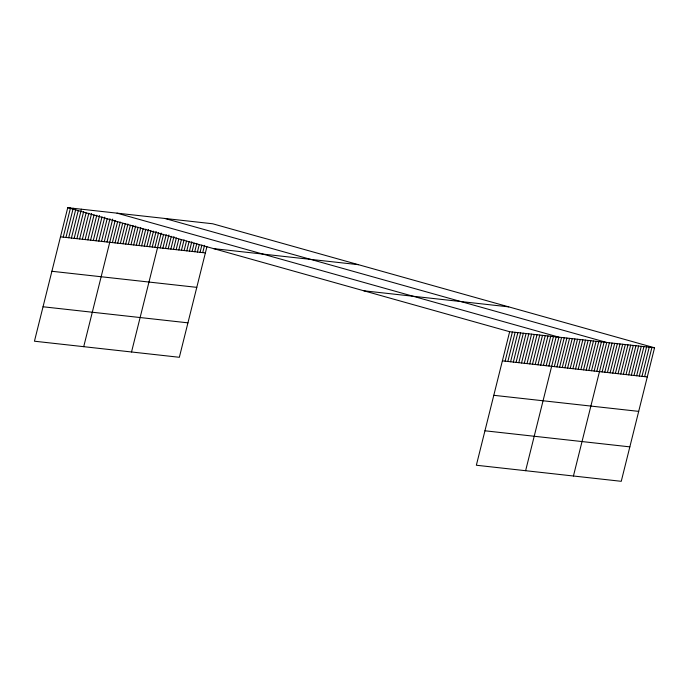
<?xml version="1.0" encoding="UTF-8"?>
<svg xmlns="http://www.w3.org/2000/svg" width="689" height="689" viewBox="0 0 689 689"><rect width="100%" height="100%" fill="white"/><g stroke="black" fill="none" stroke-linecap="round" stroke-linejoin="round"><path stroke-width="1.03" d="M654.55 347.79L509.653 331.71L476.357 465.239L621.254 481.31L654.55 347.79L212.643 223.761L67.746 207.69L34.45 341.21L179.347 357.29L206.933 246.662M63.216 237.137L70.476 207.992M65.946 237.438L73.215 208.293M68.685 237.739L75.695 209.637M71.423 238.049L78.167 210.98M74.162 238.351L81.423 209.206M76.901 238.652L83.645 211.592M79.631 238.954L86.125 212.935M82.37 239.264L88.855 213.237M85.109 239.565L91.594 213.538M87.847 239.867L94.074 214.89M90.586 240.168L96.813 215.192M93.316 240.478L99.552 215.493M96.055 240.78L102.024 216.837M98.794 241.081L104.762 217.138M101.533 241.383L107.243 218.491M104.272 241.693L109.973 218.792M107.002 241.994L112.712 219.093M83.713 346.679L115.192 220.437M112.402 242.588L117.586 221.772M115.054 242.89L120.248 222.065M117.707 243.183L122.642 223.408M120.368 243.475L125.295 223.701M123.021 243.768L127.956 223.994M125.682 244.07L130.35 225.329M128.335 244.362L133.011 225.622M130.996 244.655L135.664 225.923M133.649 244.948L138.058 227.258M136.31 245.241L140.72 227.551M138.963 245.542L143.114 228.886M141.615 245.835L145.775 229.179M144.277 246.128L148.428 229.471M146.929 246.421L150.822 230.806M149.591 246.722L153.483 231.108M152.243 247.015L156.136 231.401M154.904 247.308L158.539 232.736M131.53 351.984L161.192 233.028M160.218 247.894L163.586 234.363M162.871 248.195L166.247 234.656M165.524 248.488L168.9 234.958M168.185 248.781L171.303 236.293M170.838 249.073L173.955 236.585M173.499 249.375L176.35 237.92M176.151 249.668L178.752 239.255M178.813 249.961L181.405 239.548M181.465 250.253L184.058 239.85M184.127 250.546L186.461 241.184M186.779 250.848L189.113 241.477M189.441 251.141L191.775 241.77M192.093 251.433L194.169 243.105M194.746 251.726L196.821 243.398M197.407 252.028L199.224 244.741M200.06 252.32L201.877 245.034M202.721 252.613L204.538 245.327M505.123 361.157L512.383 332.012M507.853 361.467L515.122 332.322M510.592 361.768L517.861 332.623M513.331 362.069L520.6 332.925M516.07 362.371L523.339 333.226M518.808 362.681L526.069 333.536M521.539 362.982L528.808 333.838M524.277 363.284L531.546 334.139M527.016 363.585L534.285 334.441M529.755 363.895L537.024 334.751M532.494 364.197L539.754 335.052M535.224 364.498L542.493 335.354M537.963 364.8L545.232 335.655M540.701 365.11L547.97 335.965M543.44 365.411L550.709 336.266M546.179 365.713L553.439 336.568M548.909 366.014L556.178 336.869M525.621 470.699L558.917 337.179L117.009 213.151M554.309 366.617L561.569 337.472M556.962 366.91L564.231 337.765M559.623 367.203L566.883 338.058M562.276 367.504L569.545 338.359M564.928 367.797L572.197 338.652M567.59 368.09L574.859 338.945M570.242 368.382L577.511 339.238M572.904 368.675L580.164 339.531M575.556 368.977L582.825 339.832M578.217 369.27L585.478 340.125M580.87 369.562L588.139 340.418M583.531 369.855L590.792 340.711M586.184 370.157L593.453 341.012M588.837 370.449L596.106 341.305M591.498 370.742L598.767 341.598M594.151 371.035L601.419 341.89M596.812 371.328L604.081 342.183M573.437 476.004L606.733 342.485L164.826 218.456M602.126 371.922L609.386 342.777M604.778 372.215L612.047 343.07M607.44 372.508L614.7 343.363M610.092 372.809L617.361 343.665M612.745 373.102L620.014 343.957M615.406 373.395L622.675 344.25M618.059 373.688L625.328 344.543M620.72 373.981L627.989 344.836M623.373 374.282L630.642 345.137M626.034 374.575L633.294 345.43M628.687 374.868L635.956 345.723M631.348 375.161L638.608 346.016M634.001 375.462L641.27 346.317M636.653 375.755L643.922 346.61M639.314 376.048L646.583 346.903M641.967 376.34L649.236 347.196M644.628 376.633L651.897 347.489M213.573 248.617L358.469 264.688M60.477 236.835L205.374 252.906M363.818 290.784L508.723 306.863M51.89 271.277L196.787 287.356M43.037 306.769L187.942 322.84M502.384 360.855L647.281 376.935M493.798 395.305L638.694 411.376M484.944 430.789L629.849 446.868M67.746 207.69L509.653 331.71"/></g></svg>
